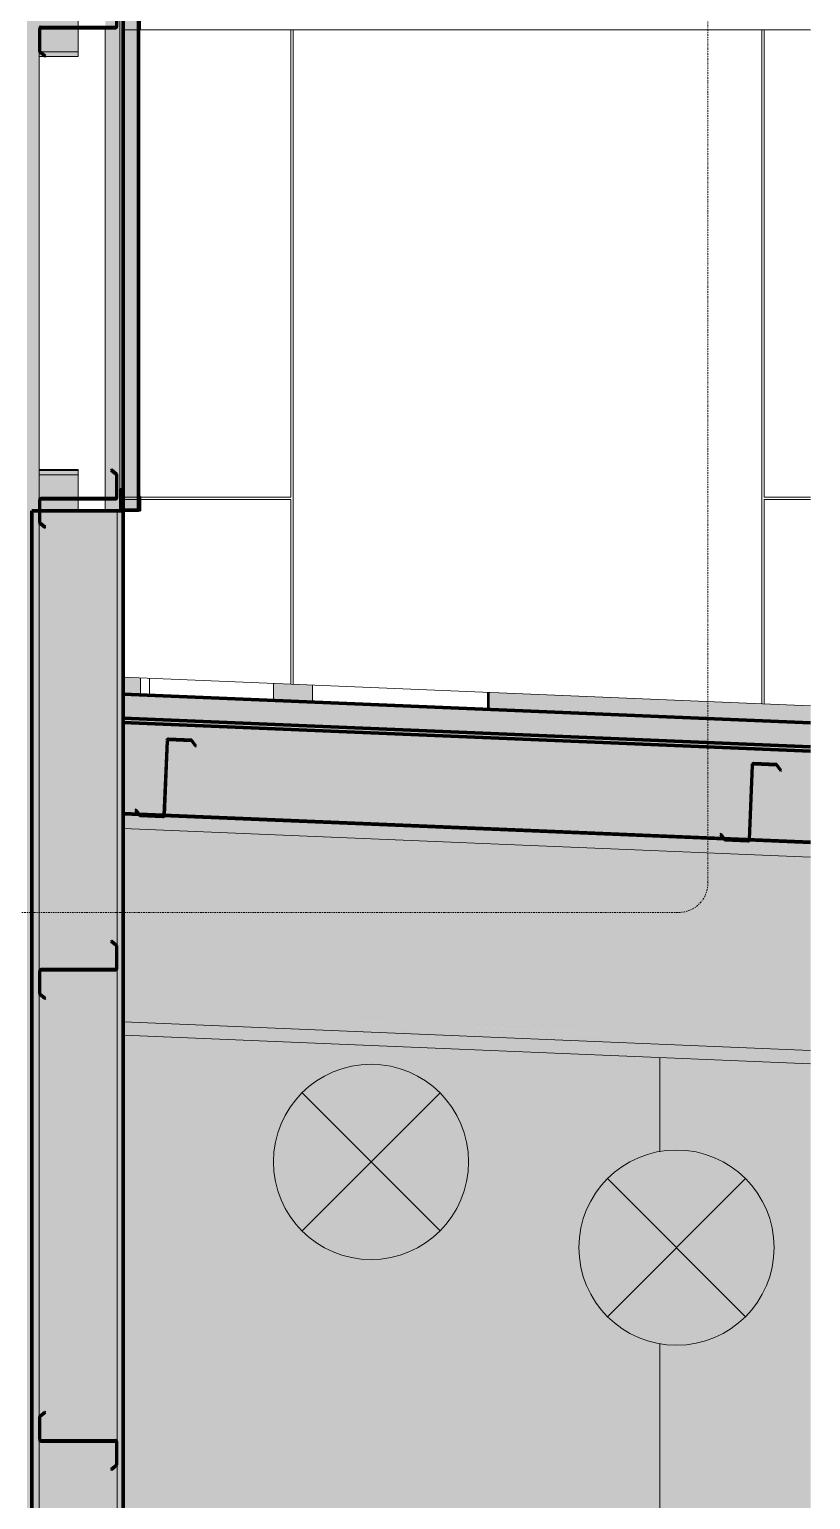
# Model space of a CAD drawing. Header units: inches. Extents: x 22688 to 23874, y -61 to 465.
# Drawn here: x 22998.8 to 23078.8, y 90.7 to 241.3 of the extents above; entities that cross this region are included whole.
import ezdxf

# ---------------------------------------------------------------- set-up
doc = ezdxf.new("R2010")
doc.units = ezdxf.units.IN
doc.header["$MEASUREMENT"] = 0
doc.linetypes.add('Dash Dot 3_16_', pattern=[0.3125, 0.1875, -0.0625, 0, -0.0625])
for name, color, linetype, lineweight in [('A-ANNO-SYMB', 150, 'Continuous', 9), ('A-CLNG', 13, 'Continuous', 18), ('A-GLAZ-CWMG', 51, 'Continuous', 9), ('A-ROOF', 132, 'Continuous', 18), ('A-WALL', 113, 'Continuous', 18), ('A-WALL-PATT', 111, 'Continuous', 70), ('L-SITE-WALL', 31, 'Continuous', 18), ('M-EQPM', 50, 'Continuous', 9), ('M-HVAC-DUCT-ANNO', 70, 'Continuous', 9), ('S-BEAM', 12, 'Continuous', 9), ('S-COLS', 52, 'Continuous', 9)]:
    doc.layers.add(name, color=color, linetype=linetype, lineweight=lineweight)
pattern_1 = [(45, (21892.158, 97.643), (-2.375879, 2.375879), []), (45, (21892.158, 101.243), (-2.375879, 2.375879), [])]
pattern_2 = [(0, (22784.43, 0.25), (-193, 193), [48, -145]), (90, (22784.43, 0.25), (-193, 1e-14), [96.25, -96.75]), (180, (22832.43, 96.5), (-193, 193), [48, -145]), (90, (22832.43, 0.25), (-193, 1e-14), [96.25, -96.75]), (180, (22832.43, 96.75), (-193, 193), [48, -145]), (90, (22832.43, 96.75), (-193, 1e-14), [96.25, -96.75]), (0, (22784.43, 193), (-193, 193), [48, -145]), (90, (22784.43, 96.75), (-193, 1e-14), [96.25, -96.75]), (0, (22832.68, 48.25), (-193, 193), [48, -145]), (90, (22832.68, 0), (-193, 1e-14), [48.25, -144.75]), (90, (22880.68, 0), (-193, 1e-14), [48.25, -144.75]), (0, (22832.68, 144.75), (-193, 193), [48, -145]), (90, (22832.68, 48.5), (-193, 1e-14), [96.25, -96.75]), (180, (22880.68, 48.5), (-193, 193), [48, -145]), (90, (22880.68, 48.5), (-193, 1e-14), [96.25, -96.75]), (90, (22832.68, 145), (-193, 1e-14), [48, -145]), (180, (22880.68, 145), (-193, 193), [48, -145]), (90, (22880.68, 145), (-193, 1e-14), [48, -145]), (0, (22880.93, 0.25), (-193, 193), [48, -145]), (90, (22880.93, 0.25), (-193, 1e-14), [96.25, -96.75]), (180, (22928.93, 96.5), (-193, 193), [48, -145]), (90, (22928.93, 0.25), (-193, 1e-14), [96.25, -96.75]), (180, (22928.93, 96.75), (-193, 193), [48, -145]), (90, (22928.93, 96.75), (-193, 1e-14), [96.25, -96.75]), (180, (22928.93, 193), (-193, 193), [48, -145]), (90, (22880.93, 96.75), (-193, 1e-14), [96.25, -96.75]), (0, (22929.18, 48.25), (-193, 193), [48, -145]), (90, (22929.18, 0), (-193, 1e-14), [48.25, -144.75]), (90, (22977.18, 0), (-193, 1e-14), [48.25, -144.75]), (0, (22929.18, 144.75), (-193, 193), [48, -145]), (90, (22929.18, 48.5), (-193, 1e-14), [96.25, -96.75]), (180, (22977.18, 48.5), (-193, 193), [48, -145]), (90, (22977.18, 48.5), (-193, 1e-14), [96.25, -96.75]), (90, (22929.18, 145), (-193, 1e-14), [48, -145]), (180, (22977.18, 145), (-193, 193), [48, -145]), (90, (22977.18, 145), (-193, 1e-14), [48, -145])]

# ---------------------------------------------------------------- blocks, each defined once
blk = doc.blocks.new('Locker Rooms_Ryan_ifc-2-Section 1 - Callout 1')
at = {"layer": 'A-WALL', "lineweight": 5}
h = blk.add_hatch(color=10, dxfattribs=at)
h.paths.add_polyline_path([(22423.63, 0), (22423.63, 106.7), (22423.28, 106.75), (22422.27, 107.03), (22421.29, 107.4), (22420.36, 107.88), (22419.48, 108.45), (22418.67, 109.1), (22417.93, 109.84), (22417.27, 110.66), (22416.7, 111.54), (22416.22, 112.47), (22415.85, 113.45), (22415.58, 114.46), (22415.41, 115.48), (22415.36, 116.54), (22415.41, 117.59), (22415.58, 118.62), (22415.85, 119.63), (22416.22, 120.6), (22416.7, 121.54), (22417.27, 122.41), (22417.93, 123.23), (22418.67, 123.97), (22419.48, 124.63), (22420.36, 125.2), (22421.29, 125.67), (22422.27, 126.05), (22423.28, 126.32), (22423.63, 126.37), (22423.63, 136.02), (22368.68, 138.31), (22368.68, 87), (22409.63, 87), (22409.63, 0)], flags=0)
h.paths.add_polyline_path([(22394.06, 115.32), (22393.01, 115.38), (22391.98, 115.54), (22390.97, 115.81), (22389.99, 116.19), (22389.06, 116.66), (22388.18, 117.23), (22387.37, 117.89), (22386.63, 118.63), (22385.97, 119.44), (22385.4, 120.32), (22384.92, 121.25), (22384.55, 122.23), (22384.28, 123.24), (22384.11, 124.27), (22384.06, 125.32), (22384.11, 126.37), (22384.28, 127.4), (22384.55, 128.41), (22384.92, 129.39), (22385.4, 130.32), (22385.97, 131.2), (22386.63, 132.01), (22387.37, 132.75), (22388.18, 133.41), (22389.06, 133.98), (22389.99, 134.46), (22390.97, 134.83), (22392.08, 135.12), (22393.01, 135.27), (22394.06, 135.32), (22395.1, 135.27), (22396.14, 135.1), (22397.15, 134.83), (22398.13, 134.46), (22399.06, 133.98), (22399.94, 133.41), (22400.75, 132.75), (22401.49, 132.01), (22402.15, 131.2), (22402.72, 130.32), (22403.19, 129.39), (22403.57, 128.41), (22403.84, 127.4), (22404, 126.37), (22404.06, 125.32), (22404, 124.27), (22403.84, 123.24), (22403.57, 122.23), (22403.19, 121.25), (22402.72, 120.32), (22402.15, 119.44), (22401.49, 118.63), (22400.75, 117.89), (22399.94, 117.23), (22399.06, 116.66), (22398.13, 116.19), (22397.15, 115.81), (22396.14, 115.54), (22395.1, 115.38)], flags=0)
h.paths.add_polyline_path([(22423.63, 158.54), (22423.63, 158.71), (22372.9, 160.83), (22372.85, 160.71), (22372.72, 160.66), (22422.02, 158.61)], flags=0)
h.paths.add_polyline_path([(22370.35, 160.76), (22370.21, 160.94), (22368.68, 161), (22368.68, 160.83), (22369.89, 160.78)], flags=0)
h.paths.add_polyline_path([(22372.72, 160.77), (22372.78, 160.79), (22372.79, 160.83), (22370.36, 160.93), (22370.4, 160.87), (22372.71, 160.77)], flags=0)
h = blk.add_hatch(color=10, dxfattribs=at)
h.paths.add_polyline_path([(22423.63, 0), (22439.09, 0), (22439.09, 29.5), (22423.63, 29.5), (22423.63, 6.26)], flags=0)
h.paths.add_polyline_path([(22423.63, 35), (22439.09, 35), (22439.09, 135.38), (22423.63, 136.02), (22423.63, 126.37), (22424.31, 126.48), (22425.36, 126.54), (22426.4, 126.48), (22427.44, 126.32), (22428.45, 126.05), (22429.42, 125.67), (22430.36, 125.2), (22431.23, 124.63), (22432.05, 123.97), (22432.79, 123.23), (22433.45, 122.41), (22434.02, 121.54), (22434.49, 120.6), (22434.87, 119.63), (22435.14, 118.62), (22435.3, 117.59), (22435.36, 116.54), (22435.3, 115.48), (22435.14, 114.46), (22434.87, 113.45), (22434.49, 112.47), (22434.02, 111.54), (22433.45, 110.66), (22432.79, 109.84), (22432.05, 109.1), (22431.23, 108.45), (22430.36, 107.88), (22429.42, 107.4), (22428.45, 107.03), (22427.44, 106.75), (22426.4, 106.59), (22425.36, 106.54), (22424.31, 106.59), (22423.63, 106.7), (22423.63, 71.2)], flags=0)
h.paths.add_polyline_path([(22439.09, 157.9), (22439.09, 158.07), (22432.85, 158.33), (22432.8, 158.21), (22432.67, 158.16), (22433.06, 158.15)], flags=0)
h.paths.add_polyline_path([(22430.3, 158.26), (22430.16, 158.44), (22423.63, 158.71), (22423.63, 158.54), (22429.84, 158.28)], flags=0)
h.paths.add_polyline_path([(22432.67, 158.27), (22432.72, 158.3), (22432.74, 158.33), (22430.3, 158.43), (22430.35, 158.37), (22432.66, 158.27)], flags=0)
at = {"layer": 'A-WALL', "color": 250}
for p, q in [((22423.63, 158.71), (22423.63, 158.54)), ((22423.63, 136.02), (22423.63, 126.37)), ((22423.63, 106.7), (22423.63, 0))]:
    blk.add_line(p, q, dxfattribs=at)
blk = doc.blocks.new('W-Wide Flange - W21X166-782557-Section 1 - Callout 1')
at = {"layer": 'S-BEAM'}
for points in [[(22439.09, 156.54), (22439.09, 157.9), (22368.68, 160.83), (22368.68, 159.47), (22433.06, 156.79)], [(22439.09, 155.64), (22439.09, 156.54), (22368.68, 159.47), (22368.68, 158.58), (22407.75, 156.95)], [(22439.09, 137.63), (22439.09, 155.64), (22368.68, 158.58), (22368.68, 140.56), (22407.75, 138.94)], [(22439.09, 136.74), (22439.09, 137.63), (22368.68, 140.56), (22368.68, 139.67), (22407.75, 138.04)], [(22439.09, 135.38), (22439.09, 136.74), (22368.68, 139.67), (22368.68, 138.31), (22407.75, 136.68)]]:
    blk.add_hatch(color=256, dxfattribs=at).paths.add_polyline_path(points, flags=0)
for p, q in [((22370.35, 160.76), (22368.68, 160.83)), ((22430.3, 158.26), (22372.71, 160.66)), ((22439.09, 156.54), (22368.68, 159.47)), ((22439.09, 157.9), (22432.66, 158.16)), ((22368.68, 139.67), (22439.09, 136.74)), ((22439.09, 135.38), (22368.68, 138.31))]:
    blk.add_line(p, q, dxfattribs=at)
blk = doc.blocks.new('Girt_Z - 8_D-904143-Section 1 - Callout 1')
at = {"layer": 'S-BEAM'}
h = blk.add_hatch(dxfattribs=at)
h.set_pattern_fill('FP_3', color=256, style=0, pattern_type=2)
h.set_pattern_definition(pattern_1)
h.paths.add_polyline_path([(22360.63, 238.52), (22360.7, 238.6), (22360.16, 239.05), (22360.16, 241.37), (22360.19, 241.42), (22360.24, 241.45), (22367.87, 241.45), (22368, 241.5), (22368.05, 241.63), (22368.05, 244), (22367.48, 244.48), (22367.41, 244.4), (22367.94, 243.95), (22367.94, 241.63), (22367.92, 241.58), (22367.87, 241.55), (22360.24, 241.55), (22360.11, 241.5), (22360.05, 241.37), (22360.05, 239)], flags=0)
at = {"layer": 'S-BEAM', "lineweight": 50}
for p, q in [((22367.48, 244.48), (22367.41, 244.4)), ((22367.41, 244.4), (22367.94, 243.95)), ((22368.05, 244), (22367.48, 244.48)), ((22367.94, 243.95), (22367.94, 241.63)), ((22368.05, 241.63), (22368.05, 244)), ((22360.05, 241.37), (22360.05, 239)), ((22360.16, 239.05), (22360.16, 241.37)), ((22367.87, 241.55), (22360.24, 241.55)), ((22360.24, 241.45), (22367.87, 241.45)), ((22360.05, 239), (22360.63, 238.52)), ((22360.7, 238.6), (22360.16, 239.05)), ((22360.63, 238.52), (22360.7, 238.6))]:
    blk.add_line(p, q, dxfattribs=at)
for centre, radius, start, end in [((22360.24, 241.37), 0.188, 90, 180), ((22360.24, 241.37), 0.0782, 90, 177.8773), ((22367.87, 241.63), 0.188, 270, 0), ((22367.87, 241.63), 0.0782, 270, 356.9576)]:
    blk.add_arc(centre, radius, start, end, dxfattribs=at)
blk = doc.blocks.new('Girt_Z - 8_D-V1-Section 1 - Callout 1')
at = {"layer": 'S-BEAM'}
h = blk.add_hatch(dxfattribs=at)
h.set_pattern_fill('FP_3', color=256, style=0, pattern_type=2)
h.set_pattern_definition(pattern_1)
h.paths.add_polyline_path([(22360.63, 190.27), (22360.7, 190.35), (22360.16, 190.8), (22360.16, 193.12), (22360.19, 193.17), (22360.24, 193.2), (22367.87, 193.2), (22368, 193.25), (22368.05, 193.38), (22368.05, 195.75), (22367.48, 196.23), (22367.41, 196.15), (22367.94, 195.7), (22367.94, 193.38), (22367.92, 193.33), (22367.87, 193.3), (22360.24, 193.3), (22360.11, 193.25), (22360.05, 193.12), (22360.05, 190.75)], flags=0)
at = {"layer": 'S-BEAM', "lineweight": 50}
for p, q in [((22367.48, 196.23), (22367.41, 196.15)), ((22367.41, 196.15), (22367.94, 195.7)), ((22368.05, 195.75), (22367.48, 196.23)), ((22368.05, 193.38), (22368.05, 195.75)), ((22367.94, 195.7), (22367.94, 193.38)), ((22360.05, 193.12), (22360.05, 190.75)), ((22360.16, 190.8), (22360.16, 193.12)), ((22367.87, 193.3), (22360.24, 193.3)), ((22360.24, 193.2), (22367.87, 193.2)), ((22360.05, 190.75), (22360.63, 190.27)), ((22360.7, 190.35), (22360.16, 190.8)), ((22360.63, 190.27), (22360.7, 190.35))]:
    blk.add_line(p, q, dxfattribs=at)
for centre, radius, start, end in [((22360.24, 193.12), 0.188, 90, 180), ((22360.24, 193.12), 0.0782, 90, 177.8773), ((22367.87, 193.38), 0.188, 270, 0), ((22367.87, 193.38), 0.0782, 270, 356.9576)]:
    blk.add_arc(centre, radius, start, end, dxfattribs=at)
blk = doc.blocks.new('Girt_Z - 8_D-757207-Section 1 - Callout 1')
at = {"layer": 'S-BEAM'}
h = blk.add_hatch(dxfattribs=at)
h.set_pattern_fill('FP_3', color=256, style=0, pattern_type=2)
h.set_pattern_definition(pattern_1)
h.paths.add_polyline_path([(22360.63, 142.02), (22360.7, 142.1), (22360.16, 142.55), (22360.16, 144.87), (22360.19, 144.92), (22360.24, 144.95), (22367.87, 144.95), (22368, 145), (22368.05, 145.13), (22368.05, 147.5), (22367.48, 147.98), (22367.41, 147.9), (22367.94, 147.45), (22367.94, 145.13), (22367.92, 145.08), (22367.87, 145.05), (22360.24, 145.05), (22360.11, 145), (22360.05, 144.87), (22360.05, 142.5)], flags=0)
at = {"layer": 'S-BEAM', "lineweight": 50}
for p, q in [((22367.48, 147.98), (22367.41, 147.9)), ((22367.41, 147.9), (22367.94, 147.45)), ((22368.05, 147.5), (22367.48, 147.98)), ((22367.94, 147.45), (22367.94, 145.13)), ((22368.05, 145.13), (22368.05, 147.5)), ((22360.05, 144.87), (22360.05, 142.5)), ((22360.16, 142.55), (22360.16, 144.87)), ((22367.87, 145.05), (22360.24, 145.05)), ((22360.24, 144.95), (22367.87, 144.95)), ((22360.05, 142.5), (22360.63, 142.02)), ((22360.7, 142.1), (22360.16, 142.55)), ((22360.63, 142.02), (22360.7, 142.1))]:
    blk.add_line(p, q, dxfattribs=at)
for centre, radius, start, end in [((22360.24, 144.87), 0.188, 90, 180), ((22360.24, 144.87), 0.0782, 90, 177.8773), ((22367.87, 145.13), 0.188, 270, 0), ((22367.87, 145.13), 0.0782, 270, 356.9576)]:
    blk.add_arc(centre, radius, start, end, dxfattribs=at)
blk = doc.blocks.new('Rectangular Mullion - Profile_Polycarbonate_Lower-934492-Section 1 - Callout 1')
at = {"layer": 'A-GLAZ-CWMG'}
blk.add_hatch(color=256, dxfattribs=at).paths.add_polyline_path([(22370.44, 192), (22370.44, 193.46), (22370.31, 193.46), (22370.31, 193.39), (22370.38, 193.39), (22370.38, 192.06), (22368.37, 192.06), (22368.37, 194.18), (22368.6, 194.18), (22368.6, 193.99), (22368.67, 193.99), (22368.67, 194.24), (22368.31, 194.24), (22368.31, 192)], flags=0)
at = {"layer": 'A-GLAZ-CWMG', "lineweight": 30}
for p, q in [((22368.31, 194.24), (22368.31, 192)), ((22368.67, 194.24), (22368.31, 194.24)), ((22368.67, 193.99), (22368.67, 194.24)), ((22368.37, 192.06), (22368.37, 194.18)), ((22368.37, 194.18), (22368.6, 194.18)), ((22368.6, 194.18), (22368.6, 193.99)), ((22368.6, 193.99), (22368.67, 193.99)), ((22370.44, 193.46), (22370.31, 193.46)), ((22370.31, 193.46), (22370.31, 193.39)), ((22370.31, 193.39), (22370.38, 193.39)), ((22370.38, 193.39), (22370.38, 192.06)), ((22370.44, 192), (22370.44, 193.46)), ((22368.31, 192), (22370.44, 192)), ((22370.38, 192.06), (22368.37, 192.06))]:
    blk.add_line(p, q, dxfattribs=at)
blk = doc.blocks.new('Rectangular Mullion - Profile_Polycarbonate_right-752683-Section 1 - Callout 1')
at = {"layer": 'A-GLAZ-CWMG'}
h = blk.add_hatch(color=256, dxfattribs=at)
h.paths.add_polyline_path([(22368.67, 192.06), (22368.67, 193.99), (22368.6, 193.99), (22368.6, 194.18), (22368.37, 194.18), (22368.37, 192.06)], flags=0)
h.paths.add_polyline_path([(22368.6, 194.24), (22368.67, 194.24), (22368.67, 325.2), (22368.31, 325.2), (22368.31, 194.24), (22368.37, 194.24)], flags=0)
h.paths.add_polyline_path([(22368.6, 325.27), (22368.6, 325.45), (22368.67, 325.45), (22368.67, 328.76), (22368.37, 328.76), (22368.37, 325.27)], flags=0)
for points in [[(22368.67, 192.06), (22368.68, 192.06), (22368.68, 241.25), (22370.24, 241.25), (22370.24, 328.74), (22369.57, 328.76), (22368.67, 328.76), (22368.67, 192.35)], [(22370.31, 241.25), (22370.31, 328.73), (22370.24, 328.74), (22370.24, 241.25)]]:
    blk.add_hatch(color=256, dxfattribs=at).paths.add_polyline_path(points, flags=0)
h = blk.add_hatch(color=256, dxfattribs=at)
h.paths.add_polyline_path([(22370.44, 241.25), (22370.44, 325.99), (22370.31, 325.99), (22370.31, 241.25)], flags=0)
h.paths.add_polyline_path([(22370.31, 326.05), (22370.38, 326.05), (22370.38, 328.73), (22370.31, 328.73), (22370.31, 326.12)], flags=0)
for p, q in [((22368.67, 325.45), (22368.67, 328.76)), ((22370.31, 326.05), (22370.31, 328.73)), ((22368.67, 325.2), (22368.67, 325.45)), ((22370.31, 241.25), (22370.31, 325.99)), ((22370.44, 241.25), (22370.44, 325.99)), ((22368.31, 194.24), (22368.31, 325.2)), ((22368.67, 194.24), (22368.67, 325.2)), ((22368.67, 193.99), (22368.67, 194.24)), ((22368.67, 192.06), (22368.67, 193.99))]:
    blk.add_line(p, q, dxfattribs=at)
blk = doc.blocks.new('Girt_Z - 8_D-837466-Section 1 - Callout 1')
at = {"layer": 'S-BEAM'}
h = blk.add_hatch(dxfattribs=at)
h.set_pattern_fill('FP_3', color=256, style=0, pattern_type=2)
h.set_pattern_definition(pattern_1)
h.paths.add_polyline_path([(22367.48, 93.77), (22368.05, 94.25), (22368.05, 96.62), (22368, 96.75), (22367.87, 96.8), (22360.24, 96.8), (22360.19, 96.83), (22360.16, 96.88), (22360.16, 99.2), (22360.7, 99.65), (22360.63, 99.73), (22360.05, 99.25), (22360.05, 96.88), (22360.11, 96.75), (22360.24, 96.7), (22367.87, 96.7), (22367.92, 96.67), (22367.94, 96.62), (22367.94, 94.3), (22367.41, 93.85)], flags=0)
at = {"layer": 'S-BEAM', "lineweight": 50}
for p, q in [((22360.63, 99.73), (22360.05, 99.25)), ((22360.16, 99.2), (22360.7, 99.65)), ((22360.7, 99.65), (22360.63, 99.73)), ((22360.05, 99.25), (22360.05, 96.88)), ((22360.16, 96.88), (22360.16, 99.2)), ((22367.87, 96.8), (22360.24, 96.8)), ((22360.24, 96.7), (22367.87, 96.7)), ((22367.94, 96.62), (22367.94, 94.3)), ((22368.05, 94.25), (22368.05, 96.62)), ((22367.94, 94.3), (22367.41, 93.85)), ((22367.41, 93.85), (22367.48, 93.77)), ((22367.48, 93.77), (22368.05, 94.25))]:
    blk.add_line(p, q, dxfattribs=at)
for centre, radius, start, end in [((22360.24, 96.88), 0.188, 180, 270), ((22360.24, 96.88), 0.0782, 183.0424, 270), ((22367.87, 96.62), 0.188, 0, 90), ((22367.87, 96.62), 0.0782, 2.1227, 90)]:
    blk.add_arc(centre, radius, start, end, dxfattribs=at)
blk = doc.blocks.new('Girt_Z - 8_D-943841-Section 1 - Callout 1')
at = {"layer": 'S-BEAM'}
h = blk.add_hatch(dxfattribs=at)
h.set_pattern_fill('FP_3', color=256, style=0, pattern_type=2)
h.set_pattern_definition(pattern_1)
h.paths.add_polyline_path([(22432.66, 158.16), (22432.8, 158.21), (22432.86, 158.34), (22433.17, 165.96), (22433.2, 166.02), (22433.25, 166.04), (22435.57, 165.94), (22436, 165.39), (22436.08, 165.45), (22435.63, 166.05), (22433.26, 166.15), (22433.13, 166.1), (22433.06, 165.97), (22432.75, 158.35), (22432.72, 158.3), (22432.67, 158.27), (22430.35, 158.37), (22429.93, 158.92), (22429.84, 158.86), (22430.3, 158.26)], flags=0)
at = {"layer": 'S-BEAM', "lineweight": 50}
for p, q in [((22433.06, 165.97), (22432.75, 158.35)), ((22432.86, 158.34), (22433.17, 165.96)), ((22433.25, 166.04), (22435.57, 165.94)), ((22435.63, 166.05), (22433.26, 166.15)), ((22435.57, 165.94), (22436, 165.39)), ((22436.08, 165.45), (22435.63, 166.05)), ((22436, 165.39), (22436.08, 165.45)), ((22429.93, 158.92), (22429.84, 158.86)), ((22429.84, 158.86), (22430.3, 158.26)), ((22430.35, 158.37), (22429.93, 158.92)), ((22430.3, 158.26), (22432.66, 158.16)), ((22432.67, 158.27), (22430.35, 158.37))]:
    blk.add_line(p, q, dxfattribs=at)
for centre, radius, start, end in [((22433.25, 165.96), 0.187, 87.6141, 177.6141), ((22433.25, 165.96), 0.0782, 89.7368, 177.6141), ((22432.67, 158.35), 0.188, 267.6141, 357.6141), ((22432.67, 158.35), 0.0782, 270.6564, 357.6141)]:
    blk.add_arc(centre, radius, start, end, dxfattribs=at)
blk = doc.blocks.new('Girt_Z - 8_D-V2-Section 1 - Callout 1')
at = {"layer": 'S-BEAM'}
h = blk.add_hatch(dxfattribs=at)
h.set_pattern_fill('FP_3', color=256, style=0, pattern_type=2)
h.set_pattern_definition(pattern_1)
h.paths.add_polyline_path([(22372.71, 160.66), (22372.85, 160.71), (22372.91, 160.84), (22373.23, 168.46), (22373.25, 168.51), (22373.3, 168.54), (22375.62, 168.44), (22376.05, 167.89), (22376.13, 167.95), (22375.68, 168.55), (22373.31, 168.64), (22373.18, 168.6), (22373.12, 168.46), (22372.8, 160.85), (22372.78, 160.79), (22372.72, 160.77), (22370.4, 160.87), (22369.98, 161.42), (22369.89, 161.36), (22370.35, 160.76)], flags=0)
at = {"layer": 'S-BEAM', "lineweight": 50}
for p, q in [((22375.68, 168.55), (22373.31, 168.64)), ((22373.12, 168.46), (22372.8, 160.85)), ((22372.91, 160.84), (22373.23, 168.46)), ((22373.3, 168.54), (22375.62, 168.44)), ((22375.62, 168.44), (22376.05, 167.89)), ((22376.13, 167.95), (22375.68, 168.55)), ((22376.05, 167.89), (22376.13, 167.95)), ((22369.98, 161.42), (22369.89, 161.36)), ((22369.89, 161.36), (22370.35, 160.76)), ((22370.4, 160.87), (22369.98, 161.42)), ((22370.35, 160.76), (22372.71, 160.66)), ((22372.72, 160.77), (22370.4, 160.87))]:
    blk.add_line(p, q, dxfattribs=at)
for centre, radius, start, end in [((22373.3, 168.46), 0.187, 87.6141, 177.6141), ((22373.3, 168.46), 0.0782, 89.7368, 177.6141), ((22372.72, 160.85), 0.188, 267.6141, 357.6141), ((22372.72, 160.85), 0.0782, 270.6564, 357.6141)]:
    blk.add_arc(centre, radius, start, end, dxfattribs=at)
blk = doc.blocks.new('he3xrtf - 115 V Single Phase-880047-Section 1 - Callout 1')
at = {"layer": 'M-EQPM'}
blk.add_hatch(color=256, dxfattribs=at).paths.add_polyline_path([(22439.09, 170.28), (22439.09, 172.03), (22406.06, 173.41), (22406.06, 171.66), (22427.61, 170.76)], flags=0)
at = {"layer": 'M-EQPM', "lineweight": 50}
blk.add_line((22406.06, 173.41), (22406.06, 171.66), dxfattribs=at)
blk = doc.blocks.new('Girt_Z - 8_D-V3-Section 1 - Callout 1')
at = {"layer": 'S-BEAM'}
h = blk.add_hatch(color=256, dxfattribs=at)
h.paths.add_polyline_path([(22360.73, 196.15), (22364.05, 196.15), (22364.05, 196.23), (22360.05, 196.23), (22360.05, 196.15)], flags=0)
h.paths.add_polyline_path([(22321.55, 196.15), (22325.72, 196.15), (22325.71, 196.23), (22318.05, 196.23), (22318.05, 196.15)], flags=0)
h = blk.add_hatch(color=256, dxfattribs=at)
h.paths.add_polyline_path([(22360.73, 195.7), (22364.05, 195.7), (22364.05, 196.15), (22360.05, 196.15), (22360.05, 195.7)], flags=0)
h.paths.add_polyline_path([(22321.55, 195.7), (22325.75, 195.7), (22325.72, 196.15), (22318.05, 196.15), (22318.05, 195.7)], flags=0)
h = blk.add_hatch(color=256, dxfattribs=at)
h.paths.add_polyline_path([(22360.73, 193.38), (22364.05, 193.38), (22364.05, 195.7), (22360.05, 195.7), (22360.05, 193.38)], flags=0)
h.paths.add_polyline_path([(22321.55, 193.38), (22325.92, 193.38), (22325.75, 195.7), (22318.05, 195.7), (22318.05, 193.38)], flags=0)
h = blk.add_hatch(color=256, dxfattribs=at)
h.paths.add_polyline_path([(22364.05, 193.3), (22364.05, 193.38), (22360.05, 193.38), (22360.05, 193.3), (22360.73, 193.3)], flags=0)
h.paths.add_polyline_path([(22321.55, 193.3), (22325.93, 193.31), (22325.92, 193.38), (22318.05, 193.38), (22318.05, 193.3)], flags=0)
h = blk.add_hatch(color=256, dxfattribs=at)
h.paths.add_polyline_path([(22364.05, 193.12), (22364.05, 193.2), (22360.24, 193.2), (22360.19, 193.17), (22360.16, 193.12), (22360.73, 193.12)], flags=0)
h.paths.add_polyline_path([(22321.55, 193.12), (22325.94, 193.12), (22325.93, 193.3), (22318.05, 193.3), (22318.05, 193.12)], flags=0)
h.paths.add_polyline_path([(22360.05, 193.12), (22360.11, 193.25), (22360.24, 193.3), (22360.05, 193.3), (22360.05, 193.12)], flags=0)
h = blk.add_hatch(color=256, dxfattribs=at)
h.paths.add_polyline_path([(22318.05, 190.75), (22326.05, 190.75), (22326.05, 191.57), (22325.94, 193.12), (22318.05, 193.12), (22318.05, 191.41)], flags=0)
h.paths.add_polyline_path([(22360.16, 192), (22364.05, 192), (22364.05, 193.12), (22360.16, 193.12)], flags=0)
blk.add_hatch(color=256, dxfattribs=at).paths.add_polyline_path([(22326.05, 190.27), (22326.05, 190.75), (22318.05, 190.75), (22318.05, 190.27), (22319.69, 190.27)], flags=0)
for p, q in [((22325.71, 196.23), (22318.05, 196.23)), ((22325.72, 196.15), (22318.05, 196.15)), ((22364.05, 196.23), (22360.05, 196.23)), ((22364.05, 196.15), (22360.05, 196.15)), ((22364.05, 196.23), (22364.05, 196.15)), ((22364.05, 196.15), (22364.05, 195.7)), ((22325.75, 195.7), (22318.05, 195.7)), ((22364.05, 195.7), (22360.05, 195.7)), ((22364.05, 195.7), (22364.05, 193.38)), ((22325.92, 193.38), (22318.05, 193.38)), ((22325.93, 193.3), (22318.05, 193.3)), ((22364.05, 193.38), (22360.05, 193.38)), ((22360.24, 193.3), (22360.05, 193.3)), ((22364.05, 193.38), (22364.05, 193.3)), ((22364.05, 193.2), (22364.05, 193.12)), ((22364.05, 193.12), (22364.05, 192)), ((22318.05, 190.75), (22326.05, 190.75)), ((22326.05, 190.27), (22318.05, 190.27))]:
    blk.add_line(p, q, dxfattribs=at)
blk = doc.blocks.new('Girt_Z - 8_D-V4-Section 1 - Callout 1')
at = {"layer": 'S-BEAM'}
for points in [[(22360.05, 244.4), (22364.05, 244.4), (22364.05, 244.48), (22360.05, 244.48)], [(22360.05, 243.95), (22364.05, 243.95), (22364.05, 244.4), (22360.05, 244.4)], [(22360.05, 241.63), (22364.05, 241.63), (22364.05, 243.95), (22360.05, 243.95)]]:
    blk.add_hatch(color=256, dxfattribs=at).paths.add_polyline_path(points, flags=0)
h = blk.add_hatch(color=256, dxfattribs=at)
h.paths.add_polyline_path([(22364.05, 241.55), (22364.05, 241.63), (22360.05, 241.63), (22360.05, 241.55), (22360.73, 241.55)], flags=0)
h.paths.add_polyline_path([(22318.08, 241.55), (22318.05, 241.58), (22318.05, 241.55)], flags=0)
h = blk.add_hatch(color=256, dxfattribs=at)
h.paths.add_polyline_path([(22364.05, 241.37), (22364.05, 241.45), (22360.24, 241.45), (22360.19, 241.42), (22360.16, 241.37), (22360.73, 241.37)], flags=0)
h.paths.add_polyline_path([(22318.26, 241.37), (22318.08, 241.55), (22318.05, 241.55), (22318.05, 241.37)], flags=0)
h.paths.add_polyline_path([(22360.05, 241.37), (22360.11, 241.5), (22360.24, 241.55), (22360.05, 241.55), (22360.05, 241.37)], flags=0)
h = blk.add_hatch(color=256, dxfattribs=at)
h.paths.add_polyline_path([(22360.73, 239), (22364.05, 239), (22364.05, 241.37), (22360.16, 241.37), (22360.16, 239.05), (22360.22, 239), (22360.7, 239)], flags=0)
h.paths.add_polyline_path([(22318.55, 240), (22319.48, 240), (22319.1, 240.46), (22318.26, 241.37), (22318.05, 241.37), (22318.05, 240), (22318.36, 240)], flags=0)
h = blk.add_hatch(color=256, dxfattribs=at)
h.paths.add_polyline_path([(22360.63, 238.52), (22360.05, 239), (22360.05, 238.52), (22360.16, 238.52)], flags=0)
h.paths.add_polyline_path([(22360.73, 238.52), (22364.05, 238.52), (22364.05, 239), (22360.22, 239), (22360.7, 238.6), (22360.63, 238.52), (22360.7, 238.52)], flags=0)
for p, q in [((22364.05, 244.48), (22360.05, 244.48)), ((22364.05, 244.4), (22360.05, 244.4)), ((22364.05, 243.95), (22360.05, 243.95)), ((22364.05, 244.48), (22364.05, 244.4)), ((22364.05, 244.4), (22364.05, 243.95)), ((22364.05, 243.95), (22364.05, 241.63)), ((22318.08, 241.55), (22318.05, 241.55)), ((22364.05, 241.63), (22360.05, 241.63)), ((22360.24, 241.55), (22360.05, 241.55)), ((22364.05, 241.63), (22364.05, 241.55)), ((22364.05, 241.45), (22364.05, 241.37)), ((22364.05, 241.37), (22364.05, 239)), ((22364.05, 238.52), (22360.05, 238.52)), ((22360.22, 239), (22364.05, 239)), ((22364.05, 239), (22364.05, 238.52))]:
    blk.add_line(p, q, dxfattribs=at)
blk = doc.blocks.new('Rectangular Mullion - Profile_Polycarbonate_Upper and left-937187-Section 1 - Callout 1')
at = {"layer": 'A-GLAZ-CWMG'}
h = blk.add_hatch(color=256, dxfattribs=at)
h.paths.add_polyline_path([(22370.44, 173.14), (22370.44, 174.89), (22368.68, 174.97), (22368.68, 173.22)], flags=0)
h.paths.add_polyline_path([(22368.31, 192), (22368.31, 328.82), (22366.82, 328.88), (22366.82, 289.8), (22367.87, 289.8), (22367.92, 289.83), (22367.94, 289.88), (22367.94, 292.2), (22367.41, 292.65), (22367.48, 292.73), (22368.05, 292.25), (22368.05, 289.88), (22368, 289.75), (22367.87, 289.7), (22366.82, 289.7), (22366.82, 241.55), (22367.87, 241.55), (22367.92, 241.58), (22367.94, 241.63), (22367.94, 243.95), (22367.41, 244.4), (22367.48, 244.48), (22368.05, 244), (22368.05, 241.63), (22368, 241.5), (22367.87, 241.45), (22366.82, 241.45), (22366.82, 193.3), (22367.87, 193.3), (22367.92, 193.33), (22367.94, 193.38), (22367.94, 195.7), (22367.41, 196.15), (22367.48, 196.23), (22368.05, 195.75), (22368.05, 193.38), (22368, 193.25), (22367.87, 193.2), (22366.82, 193.2), (22366.82, 192), (22368.05, 192)], flags=0)
h.paths.add_polyline_path([(22370.44, 335.98), (22370.44, 337.48), (22368.94, 336.05)], flags=0)
for p, q in [((22366.82, 241.45), (22366.82, 193.3)), ((22366.82, 193.2), (22366.82, 192)), ((22370.44, 173.14), (22370.44, 174.89))]:
    blk.add_line(p, q, dxfattribs=at)

msp = doc.modelspace()

# ---------------------------------------------------------------- hatches: boundary and pattern name
at = {"layer": 'A-CLNG'}
msp.add_hatch(color=256, dxfattribs=at).paths.add_polyline_path([(23078.84, 158.07), (23078.84, 167.83), (23008.42, 170.76), (23008.42, 161), (23047.5, 159.37)], flags=0)
at = {"layer": 'A-ROOF'}
msp.add_hatch(color=256, dxfattribs=at).paths.add_polyline_path([(23078.84, 167.4), (23078.84, 170.28), (23008.42, 173.22), (23008.42, 170.34), (23047.5, 168.71)], flags=0)
at = {"layer": 'A-WALL', "lineweight": 9, "transparency": 33554649}
msp.add_hatch(color=256, dxfattribs=at).paths.add_polyline_path([(23008.41, 192.06), (23009.99, 192.06), (23009.99, 328.76), (23008.41, 328.76), (23008.41, 204.77)], flags=0)
at = {"layer": 'A-WALL-PATT', "lineweight": 9}
h = msp.add_hatch(dxfattribs=at)
h.set_pattern_fill('FP_7', color=256, style=0, pattern_type=2)
h.set_pattern_definition(pattern_2)
h.paths.add_polyline_path([(23078.84, 172.03), (23078.84, 241.25), (23009.99, 241.25), (23009.99, 192.06), (23010.12, 192.06), (23010.12, 193.39), (23010.06, 193.39), (23010.06, 193.46), (23010.18, 193.46), (23010.18, 192), (23008.42, 192), (23008.42, 174.97), (23050.42, 173.22)], flags=0)
h = msp.add_hatch(dxfattribs=at)
h.set_pattern_fill('FP_7', color=256, style=0, pattern_type=2)
h.set_pattern_definition(pattern_2)
h.paths.add_polyline_path([(23009.99, 192.06), (23009.99, 241.25), (23008.42, 241.25), (23008.42, 192.06)], flags=0)
h = msp.add_hatch(dxfattribs=at)
h.set_pattern_fill('FP_5', color=256, style=0, pattern_type=2)
h.set_pattern_definition([(0, (21892.158, 97.643), (7.68, 1.92), [0.317, -5.443, 0.317, -5.443, -30.72]), (0, (21892.158, 97.643), (7.68, 1.92), [-11.52, 0.317, -11.203, 0.317, -5.443, -13.44]), (0, (21892.158, 97.643), (7.68, 1.92), [-28.8, 0.317, -3.523, 0.317, -9.283]), (120, (21895.038, 98.603), (-5.5027688, 5.691075), [0.317, -5.443, 0.317, -5.443, -30.72]), (120, (21895.038, 98.603), (-5.5027688, 5.691075), [-11.52, 0.317, -11.203, 0.317, -5.443, -13.44]), (120, (21895.038, 98.603), (-5.5027688, 5.691075), [-28.8, 0.317, -3.523, 0.317, -9.283]), (240, (21895.998, 102.443), (-2.1772312, -7.611075), [0.317, -5.443, 0.317, -5.443, -30.72]), (240, (21895.998, 102.443), (-2.1772312, -7.611075), [-11.52, 0.317, -11.203, 0.317, -5.443, -13.44]), (240, (21895.998, 102.443), (-2.1772312, -7.611075), [-28.8, 0.317, -3.523, 0.317, -9.283])])
h.paths.add_polyline_path([(23008.42, 0), (23008.42, 192), (23007.8, 192), (23007.8, 0)], flags=0)
h = msp.add_hatch(dxfattribs=at)
h.set_pattern_fill('FP_6', color=256, style=0, pattern_type=2)
h.set_pattern_definition([(0, (22350.18, 0.25), (-193, 193), [48, -145]), (90, (22350.18, 0.25), (-193, 1e-14), [96.25, -96.75]), (180, (22398.18, 96.5), (-193, 193), [48, -145]), (90, (22398.18, 0.25), (-193, 1e-14), [96.25, -96.75]), (180, (22398.18, 96.75), (-193, 193), [48, -145]), (90, (22398.18, 96.75), (-193, 1e-14), [96.25, -96.75]), (0, (22350.18, 193), (-193, 193), [48, -145]), (90, (22350.18, 96.75), (-193, 1e-14), [96.25, -96.75]), (0, (22398.43, 48.25), (-193, 193), [48, -145]), (90, (22398.43, 0), (-193, 1e-14), [48.25, -144.75]), (90, (22446.43, 0), (-193, 1e-14), [48.25, -144.75]), (0, (22398.43, 144.75), (-193, 193), [48, -145]), (90, (22398.43, 48.5), (-193, 1e-14), [96.25, -96.75]), (180, (22446.43, 48.5), (-193, 193), [48, -145]), (90, (22446.43, 48.5), (-193, 1e-14), [96.25, -96.75]), (90, (22398.43, 145), (-193, 1e-14), [48, -145]), (180, (22446.43, 145), (-193, 193), [48, -145]), (90, (22446.43, 145), (-193, 1e-14), [48, -145]), (0, (22446.68, 0.25), (-193, 193), [48, -145]), (90, (22446.68, 0.25), (-193, 1e-14), [96.25, -96.75]), (180, (22494.68, 96.5), (-193, 193), [48, -145]), (90, (22494.68, 0.25), (-193, 1e-14), [96.25, -96.75]), (180, (22494.68, 96.75), (-193, 193), [48, -145]), (90, (22494.68, 96.75), (-193, 1e-14), [96.25, -96.75]), (180, (22494.68, 193), (-193, 193), [48, -145]), (90, (22446.68, 96.75), (-193, 1e-14), [96.25, -96.75]), (0, (22494.93, 48.25), (-193, 193), [48, -145]), (90, (22494.93, 0), (-193, 1e-14), [48.25, -144.75]), (90, (22542.93, 0), (-193, 1e-14), [48.25, -144.75]), (0, (22494.93, 144.75), (-193, 193), [48, -145]), (90, (22494.93, 48.5), (-193, 1e-14), [96.25, -96.75]), (180, (22542.93, 48.5), (-193, 193), [48, -145]), (90, (22542.93, 48.5), (-193, 1e-14), [96.25, -96.75]), (90, (22494.93, 145), (-193, 1e-14), [48, -145]), (180, (22542.93, 145), (-193, 193), [48, -145]), (90, (22542.93, 145), (-193, 1e-14), [48, -145])])
h.paths.add_polyline_path([(23045.81, 171.66), (23045.81, 173.41), (23027.8, 174.16), (23027.8, 172.41), (23031.82, 172.24)], flags=0)
h.paths.add_polyline_path([(23023.8, 172.57), (23023.8, 174.32), (23011.11, 174.85), (23011.11, 173.1), (23016.15, 172.89)], flags=0)
at = {"layer": 'L-SITE-WALL', "lineweight": 5}
for points in [[(22999.8, 0), (22999.8, 192), (22999.05, 192), (22999.05, 0)], [(22999.8, 0), (23007.8, 0), (23007.8, 192), (22999.8, 192), (22999.8, 17.77)]]:
    msp.add_hatch(color=256, dxfattribs=at).paths.add_polyline_path(points, flags=0)
at = {"layer": 'M-HVAC-DUCT-ANNO'}
for points in [[(23033.8, 115.32), (23034.85, 115.38), (23035.88, 115.54), (23036.89, 115.81), (23037.87, 116.19), (23038.8, 116.66), (23039.68, 117.23), (23040.5, 117.89), (23041.24, 118.63), (23041.89, 119.44), (23042.46, 120.32), (23042.94, 121.25), (23043.31, 122.23), (23043.59, 123.24), (23043.75, 124.27), (23043.8, 125.32), (23043.75, 126.37), (23043.59, 127.4), (23043.31, 128.41), (23042.94, 129.39), (23042.46, 130.32), (23041.89, 131.2), (23041.24, 132.01), (23040.5, 132.75), (23039.68, 133.41), (23038.8, 133.98), (23037.87, 134.46), (23036.89, 134.83), (23035.88, 135.1), (23034.85, 135.27), (23033.8, 135.32), (23032.76, 135.27), (23031.73, 135.1), (23030.71, 134.83), (23029.74, 134.46), (23028.8, 133.98), (23027.93, 133.41), (23027.11, 132.75), (23026.37, 132.01), (23025.71, 131.2), (23025.14, 130.32), (23024.67, 129.39), (23024.29, 128.41), (23024.02, 127.4), (23023.86, 126.37), (23023.8, 125.32), (23023.86, 124.27), (23024.02, 123.24), (23024.29, 122.23), (23024.67, 121.25), (23025.14, 120.32), (23025.71, 119.44), (23026.37, 118.63), (23027.11, 117.89), (23027.93, 117.23), (23028.8, 116.66), (23029.74, 116.19), (23030.71, 115.81), (23031.82, 115.53), (23032.76, 115.38)], [(23065.1, 106.54), (23066.15, 106.59), (23067.18, 106.75), (23068.19, 107.03), (23069.17, 107.4), (23070.1, 107.88), (23070.98, 108.45), (23071.79, 109.1), (23072.53, 109.84), (23073.19, 110.66), (23073.76, 111.54), (23074.24, 112.47), (23074.61, 113.45), (23074.89, 114.46), (23075.05, 115.48), (23075.1, 116.54), (23075.05, 117.59), (23074.89, 118.62), (23074.61, 119.63), (23074.24, 120.6), (23073.76, 121.54), (23073.19, 122.41), (23072.53, 123.23), (23071.79, 123.97), (23070.98, 124.63), (23070.1, 125.2), (23069.17, 125.67), (23068.19, 126.05), (23067.18, 126.32), (23066.15, 126.48), (23065.1, 126.54), (23064.06, 126.48), (23063.02, 126.32), (23062.01, 126.05), (23061.04, 125.67), (23060.1, 125.2), (23059.23, 124.63), (23058.41, 123.97), (23057.67, 123.23), (23057.01, 122.41), (23056.44, 121.54), (23055.97, 120.6), (23055.59, 119.63), (23055.32, 118.62), (23055.16, 117.59), (23055.1, 116.54), (23055.16, 115.48), (23055.32, 114.46), (23055.59, 113.45), (23055.97, 112.47), (23056.44, 111.54), (23057.01, 110.66), (23057.67, 109.84), (23058.41, 109.1), (23059.23, 108.45), (23060.1, 107.88), (23061.04, 107.4), (23062.01, 107.03), (23063.02, 106.75), (23064.06, 106.59)]]:
    msp.add_hatch(color=256, dxfattribs=at).paths.add_polyline_path(points, flags=0)
at = {"layer": 'S-COLS', "lineweight": 5}
for points in [[(22999.05, 0), (22999.05, 192), (22999.8, 192), (22999.8, 320.55), (22999.16, 320.55), (22999.16, 320.95), (22999.8, 320.95), (22999.8, 328.43), (22999.31, 328.43), (22999.05, 328.22), (22999.05, 328.19), (22999.01, 328.19), (22998.55, 327.81), (22998.55, 0)], [(23025.8, 172.49), (23025.8, 174.24), (23023.8, 174.32), (23023.8, 172.57), (23025.73, 172.49)], [(23027.8, 172.41), (23027.79, 174.16), (23025.8, 174.24), (23025.8, 172.49), (23027.79, 172.41)]]:
    msp.add_hatch(color=256, dxfattribs=at).paths.add_polyline_path(points, flags=0)

# ---------------------------------------------------------------- linework, layer by layer
at = {"layer": 'A-ANNO-SYMB', "linetype": 'Dash Dot 3_16_'}
for p, q in [((23068.32, 153.87), (23068.32, 353.04)), ((22930.01, 150.87), (23065.32, 150.87))]:
    msp.add_line(p, q, dxfattribs=at)
msp.add_arc((23065.32, 153.87), 3, 270, 0, dxfattribs=at)
at = {"layer": 'A-CLNG', "lineweight": 70}
for p, q in [((23078.84, 167.83), (23008.42, 170.76)), ((23008.42, 170.76), (23008.42, 161)), ((23008.42, 161), (23078.84, 158.07))]:
    msp.add_line(p, q, dxfattribs=at)
at = {"layer": 'A-ROOF', "lineweight": 70}
for p, q in [((23008.42, 173.22), (23008.42, 170.34)), ((23078.84, 170.28), (23008.42, 173.22)), ((23008.42, 170.34), (23078.84, 167.4))]:
    msp.add_line(p, q, dxfattribs=at)
at = {"layer": 'A-WALL', "lineweight": 70}
for p, q in [((23008.41, 328.76), (23008.41, 192.06)), ((23009.99, 192.06), (23009.99, 328.76)), ((23008.41, 192.06), (23009.99, 192.06))]:
    msp.add_line(p, q, dxfattribs=at)
at = {"layer": 'A-WALL'}
for p, q in [((22999.8, 0), (22999.8, 192)), ((23007.8, 0), (23007.8, 192))]:
    msp.add_line(p, q, dxfattribs=at)
at = {"layer": 'L-SITE-WALL'}
for p, q in [((23078.84, 241.25), (23008.42, 241.25)), ((23008.42, 241.25), (23008.42, 192.06)), ((23008.42, 174.97), (23078.84, 172.03)), ((23011.11, 174.85), (23011.11, 173.1))]:
    msp.add_line(p, q, dxfattribs=at)
at = {"layer": 'L-SITE-WALL', "lineweight": 70}
for p, q in [((22999.05, 192), (22999.05, 0)), ((23008.42, 192), (22999.05, 192)), ((23008.42, 0), (23008.42, 192))]:
    msp.add_line(p, q, dxfattribs=at)
at = {"layer": 'M-HVAC-DUCT-ANNO'}
for p, q in [((23026.73, 132.39), (23040.88, 118.25)), ((23040.88, 132.39), (23026.73, 118.25)), ((23058.03, 123.61), (23072.17, 109.46)), ((23072.17, 123.61), (23058.03, 109.46))]:
    msp.add_line(p, q, dxfattribs=at)
for centre, start, end in [((23033.8, 125.32), 0, 180), ((23065.1, 116.54), 0, 180), ((23033.8, 125.32), 180, 360), ((23065.1, 116.54), 180, 360)]:
    msp.add_arc(centre, 10, start, end, dxfattribs=at)
at = {"layer": 'S-COLS'}
for p, q in [((22999.8, 193.12), (22999.8, 239)), ((23023.8, 174.32), (23023.8, 172.57)), ((23027.8, 172.41), (23027.8, 174.16))]:
    msp.add_line(p, q, dxfattribs=at)

# ---------------------------------------------------------------- block references
at = {"color": 10, "lineweight": 5}
msp.add_blockref('Locker Rooms_Ryan_ifc-2-Section 1 - Callout 1', (639.75, 0), dxfattribs=at)
at = {"layer": 'A-GLAZ-CWMG'}
for name in ['Rectangular Mullion - Profile_Polycarbonate_Upper and left-937187-Section 1 - Callout 1', 'Rectangular Mullion - Profile_Polycarbonate_right-752683-Section 1 - Callout 1', 'Rectangular Mullion - Profile_Polycarbonate_Lower-934492-Section 1 - Callout 1']:
    msp.add_blockref(name, (639.75, 0), dxfattribs=at)
at = {"layer": 'M-EQPM'}
msp.add_blockref('he3xrtf - 115 V Single Phase-880047-Section 1 - Callout 1', (639.75, 0), dxfattribs=at)
at = {"layer": 'S-BEAM'}
for name in ['Girt_Z - 8_D-V4-Section 1 - Callout 1', 'Girt_Z - 8_D-904143-Section 1 - Callout 1', 'Girt_Z - 8_D-V3-Section 1 - Callout 1', 'Girt_Z - 8_D-V1-Section 1 - Callout 1', 'Girt_Z - 8_D-V2-Section 1 - Callout 1', 'Girt_Z - 8_D-943841-Section 1 - Callout 1', 'W-Wide Flange - W21X166-782557-Section 1 - Callout 1', 'Girt_Z - 8_D-757207-Section 1 - Callout 1', 'Girt_Z - 8_D-837466-Section 1 - Callout 1']:
    msp.add_blockref(name, (639.75, 0), dxfattribs=at)

doc.saveas('drawing.dxf')
